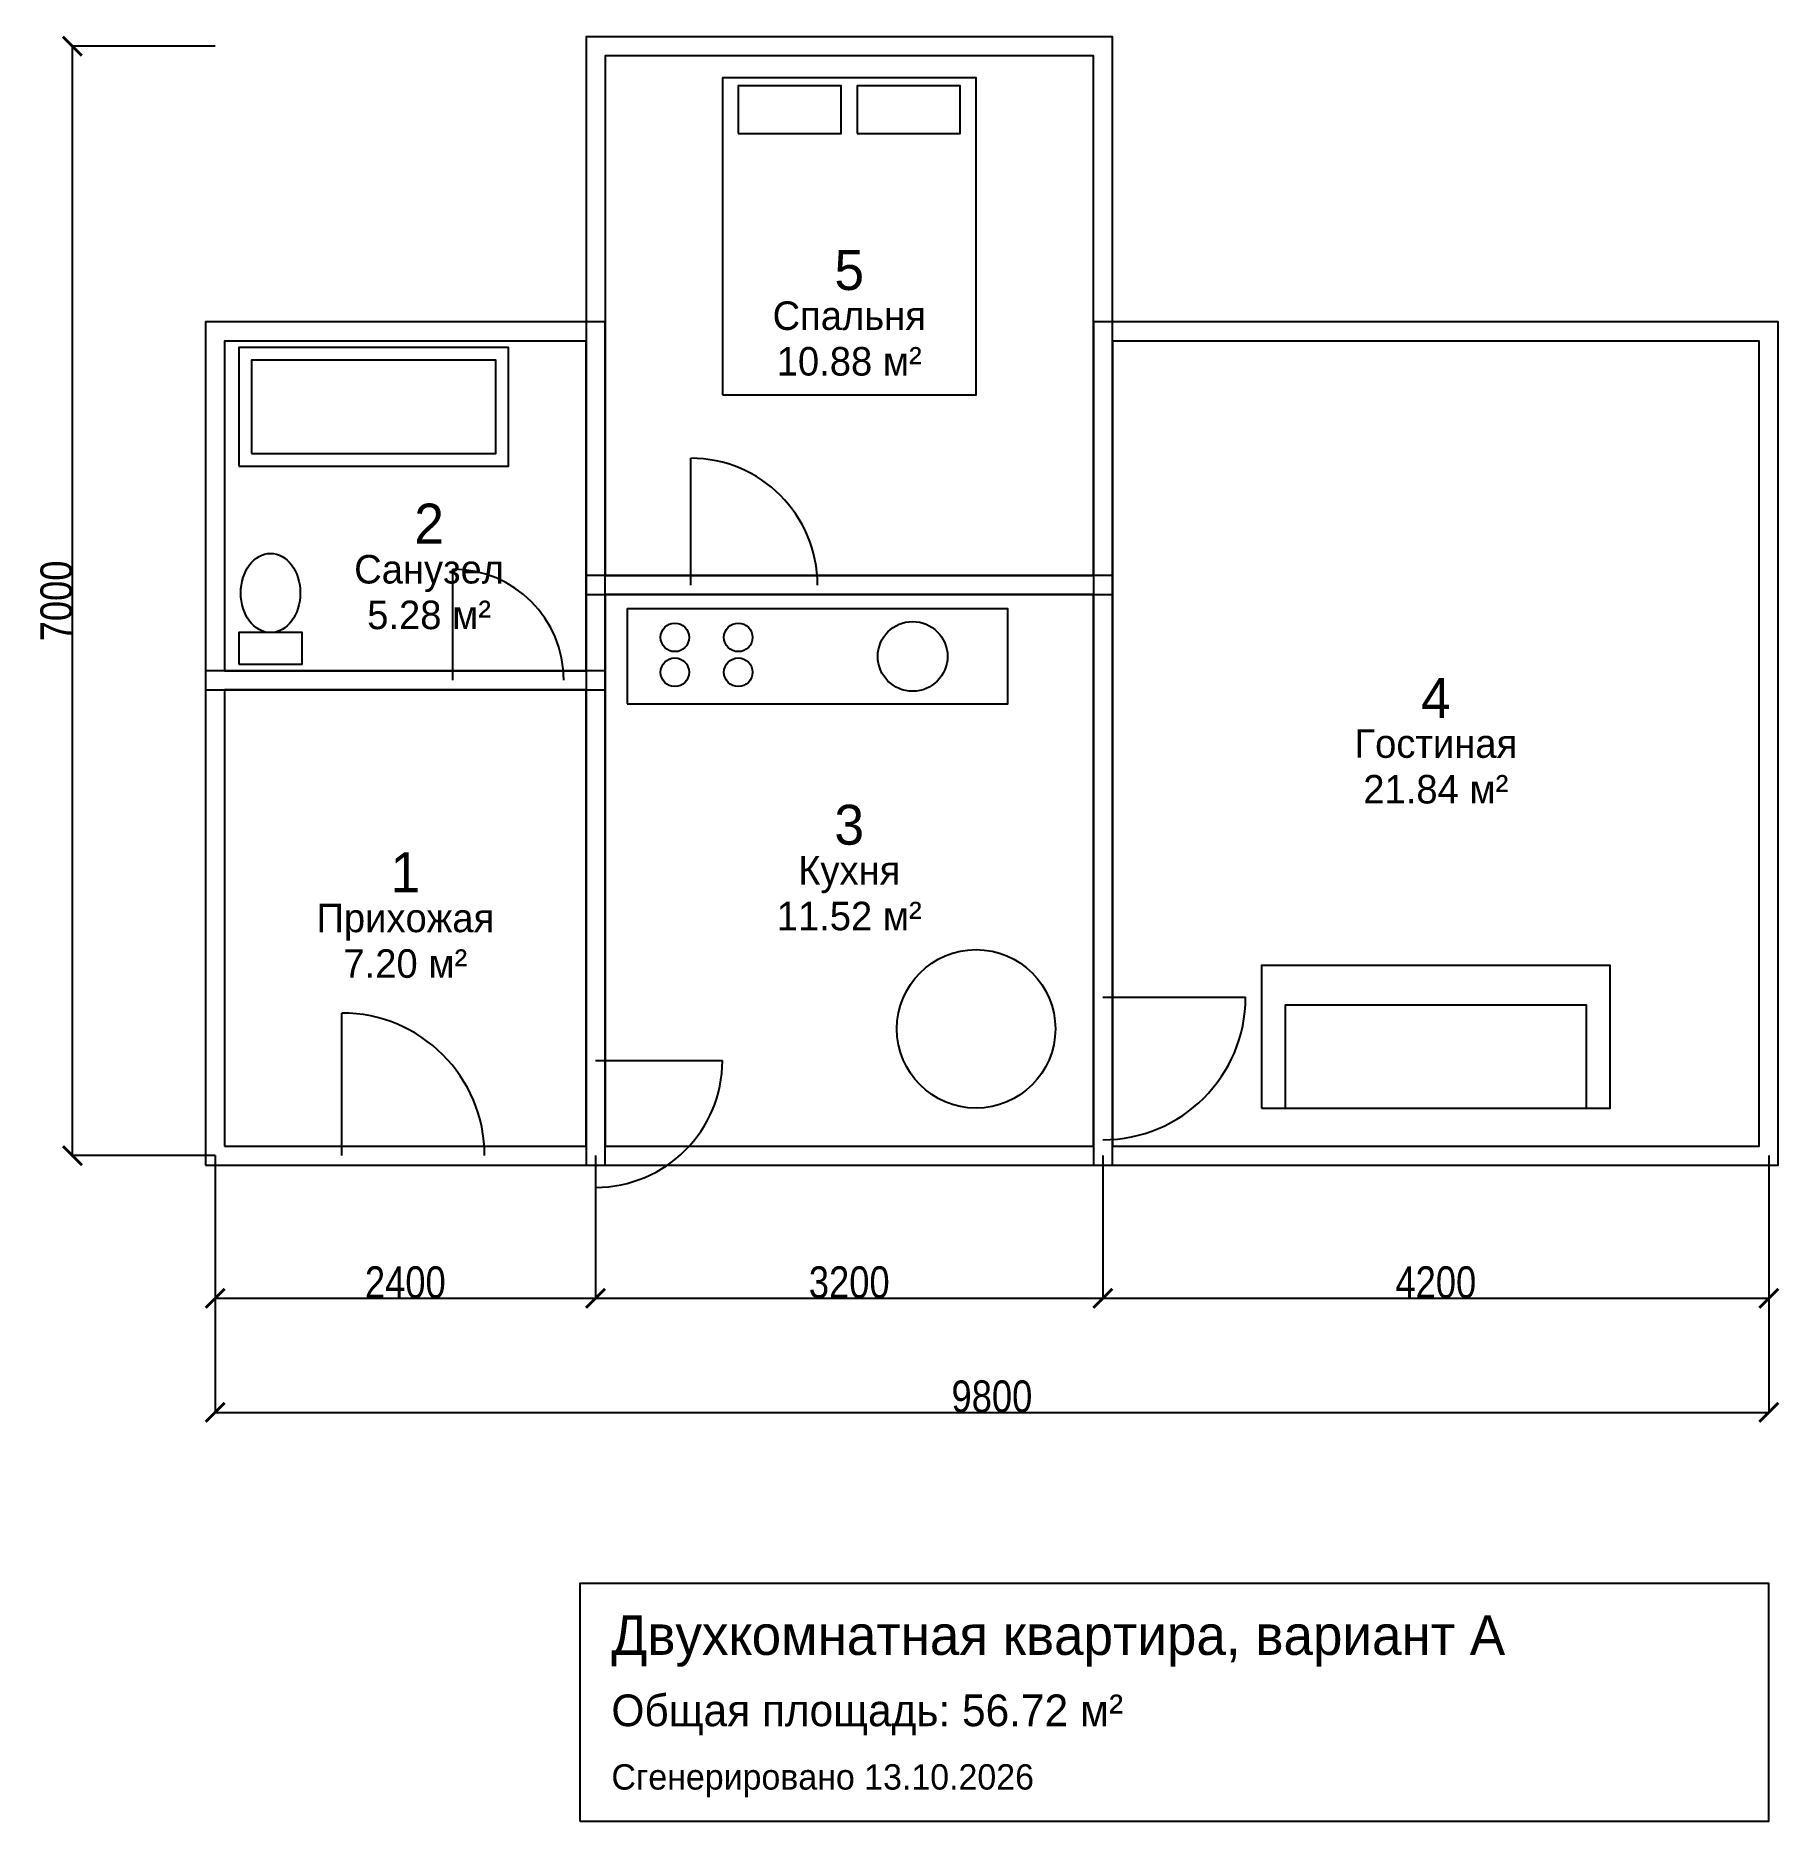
# Model space of a CAD drawing. Header units: millimetres. Extents: x -1131 to 9866, y -4200 to 7066.
import ezdxf
from ezdxf.enums import TextEntityAlignment as Align

# ---------------------------------------------------------------- set-up
doc = ezdxf.new("R2010")
doc.units = ezdxf.units.MM
for name, color, linetype in [('DIMS', 4, 'Continuous'), ('DOORS', 3, 'Continuous'), ('FRAME', 7, 'Continuous'), ('FURNITURE', 8, 'Continuous'), ('TEXT', 2, 'Continuous'), ('WALLS', 7, 'Continuous')]:
    doc.layers.add(name, color=color, linetype=linetype)
doc.styles.add('OpenSansCondensed-Light', font='OpenSansCondensed-Light.ttf')
doc.dimstyles.new('EZDXF', dxfattribs={"dimtxt": 0.25, "dimasz": 0.175, "dimexe": 0.375, "dimexo": 0.125, "dimgap": 0.1, "dimtad": 1, "dimlfac": 100, "dimzin": 12, "dimdsep": 46, "dimtxsty": 'OpenSansCondensed-Light', "dimblk": 'ARCHTICK', "dimcen": 2.5, "dimazin": 3, "dimtfac": 0.5, "dimtmove": 2, "dimatfit": 3})

# ---------------------------------------------------------------- blocks, each defined once
blk = doc.blocks.new('KITCHEN_ROW')
blk.add_lwpolyline([(0, 0), (2400, 0), (2400, 600), (0, 600)], close=True)
for centre, radius in [((300, 420), 90), ((700, 420), 90), ((1800, 300), 220), ((300, 200), 90), ((700, 200), 90)]:
    blk.add_circle(centre, radius)
blk = doc.blocks.new('TABLE_ROUND')
blk.add_circle((0, 0), 500)
blk = doc.blocks.new('SOFA')
for points in [[(0, 0), (2200, 0), (2200, 900), (0, 900)], [(150, 0), (2050, 0), (2050, 650), (150, 650)]]:
    blk.add_lwpolyline(points, close=True)
blk = doc.blocks.new('BED_DOUBLE')
for points in [[(0, 0), (1600, 0), (1600, 2000), (0, 2000)], [(100, 1650), (750, 1650), (750, 1950), (100, 1950)], [(850, 1650), (1500, 1650), (1500, 1950), (850, 1950)]]:
    blk.add_lwpolyline(points, close=True)
blk = doc.blocks.new('BATH')
for points in [[(0, 0), (1700, 0), (1700, 750), (0, 750)], [(80, 80), (1620, 80), (1620, 670), (80, 670)]]:
    blk.add_lwpolyline(points, close=True)
blk = doc.blocks.new('WC')
blk.add_lwpolyline([(0, 0), (400, 0), (400, 200), (0, 200)], close=True)
blk.add_ellipse((200, 450), major_axis=(0, 250), ratio=0.75)
blk = doc.blocks.new('_ARCHTICK')
at = {"color": 0, "linetype": 'BYBLOCK', "const_width": 0.15}
blk.add_lwpolyline([(-0.5, -0.5), (0.5, 0.5)], dxfattribs=at)

msp = doc.modelspace()

# ---------------------------------------------------------------- linework, layer by layer
at = {"layer": 'DOORS'}
for p, q in [((3000, 3600), (3000, 4400)), ((1500, 3000), (1500, 3700)), ((5600, 1000), (6500, 1000)), ((800, 0), (800, 900)), ((2400, 600), (3200, 600))]:
    msp.add_line(p, q, dxfattribs=at)
for centre, radius, start, end in [((3000, 3600), 800, 0, 90), ((1500, 3000), 700, 0, 90), ((5600, 1000), 900, -90, 0), ((800, 0), 900, 0, 90), ((2400, 600), 800, -90, 0)]:
    msp.add_arc(centre, radius, start, end, dxfattribs=at)
at = {"layer": 'FRAME'}
msp.add_lwpolyline([(2300, -4200), (9800, -4200), (9800, -2700), (2300, -2700)], close=True, dxfattribs=at)
at = {"layer": 'WALLS'}
for points in [[(2340, 3540), (5660, 3540), (5660, 7060), (2340, 7060)], [(2460, 3660), (5540, 3660), (5540, 6940), (2460, 6940)], [(-60, 2940), (2460, 2940), (2460, 5260), (-60, 5260)], [(5540, -60), (9860, -60), (9860, 5260), (5540, 5260)], [(60, 3060), (2340, 3060), (2340, 5140), (60, 5140)], [(5660, 60), (9740, 60), (9740, 5140), (5660, 5140)], [(2340, -60), (5660, -60), (5660, 3660), (2340, 3660)], [(2460, 60), (5540, 60), (5540, 3540), (2460, 3540)], [(-60, -60), (2460, -60), (2460, 3060), (-60, 3060)], [(60, 60), (2340, 60), (2340, 2940), (60, 2940)]]:
    msp.add_lwpolyline(points, close=True, dxfattribs=at)

# ---------------------------------------------------------------- block references
at = {"layer": 'FURNITURE'}
for name, p in [('BED_DOUBLE', (3200, 4800)), ('BATH', (150, 4350)), ('WC', (150, 3100)), ('KITCHEN_ROW', (2600, 2850)), ('TABLE_ROUND', (4800, 800)), ('SOFA', (6600, 300))]:
    msp.add_blockref(name, p, dxfattribs=at)

# ---------------------------------------------------------------- texts
at = {"layer": 'TEXT'}
for s, height, p in [('5', 252, (4000, 5588)), ('Спальня', 180, (4000, 5300)), ('10.88 м²', 180, (4000, 5012)), ('2', 252, (1350, 3988)), ('Санузел', 180, (1350, 3700)), ('5.28 м²', 180, (1350, 3412)), ('4', 252, (7700, 2888)), ('Гостиная', 180, (7700, 2600)), ('21.84 м²', 180, (7700, 2312)), ('3', 252, (4000, 2088)), ('1', 252, (1200, 1788)), ('Кухня', 180, (4000, 1800)), ('Прихожая', 180, (1200, 1500)), ('11.52 м²', 180, (4000, 1512)), ('7.20 м²', 180, (1200, 1212))]:
    msp.add_text(s, height=height, dxfattribs=at).set_placement(p, align=Align.MIDDLE_CENTER)
for s, height, p in [('Двухкомнатная квартира, вариант А', 250, (2500, -3150)), ('Общая площадь: 56.72 м²', 200, (2500, -3600)), ('Сгенерировано 13.10.2026', 160, (2500, -4000))]:
    msp.add_text(s, height=height, dxfattribs=at).set_placement(p)

# ---------------------------------------------------------------- dimensions: what is measured, and where the dimension line sits
at = {"layer": 'DIMS'}
msp.add_linear_dim(base=(-900, 0), p1=(0, 0), p2=(0, 7000), angle=90, dimstyle='EZDXF', override={"dimtxt": 200, "dimasz": 120, "dimdec": 0, "dimlfac": 1}, dxfattribs=at).render()
for base, p1, p2 in [((0, -900), (0, 0), (2400, 0)), ((0, -1620), (0, 0), (9800, 0)), ((2400, -900), (2400, 0), (5600, 0)), ((5600, -900), (5600, 0), (9800, 0))]:
    msp.add_linear_dim(base=base, p1=p1, p2=p2, dimstyle='EZDXF', override={"dimtxt": 200, "dimasz": 120, "dimdec": 0, "dimlfac": 1}, dxfattribs=at).render()

doc.saveas('drawing.dxf')
